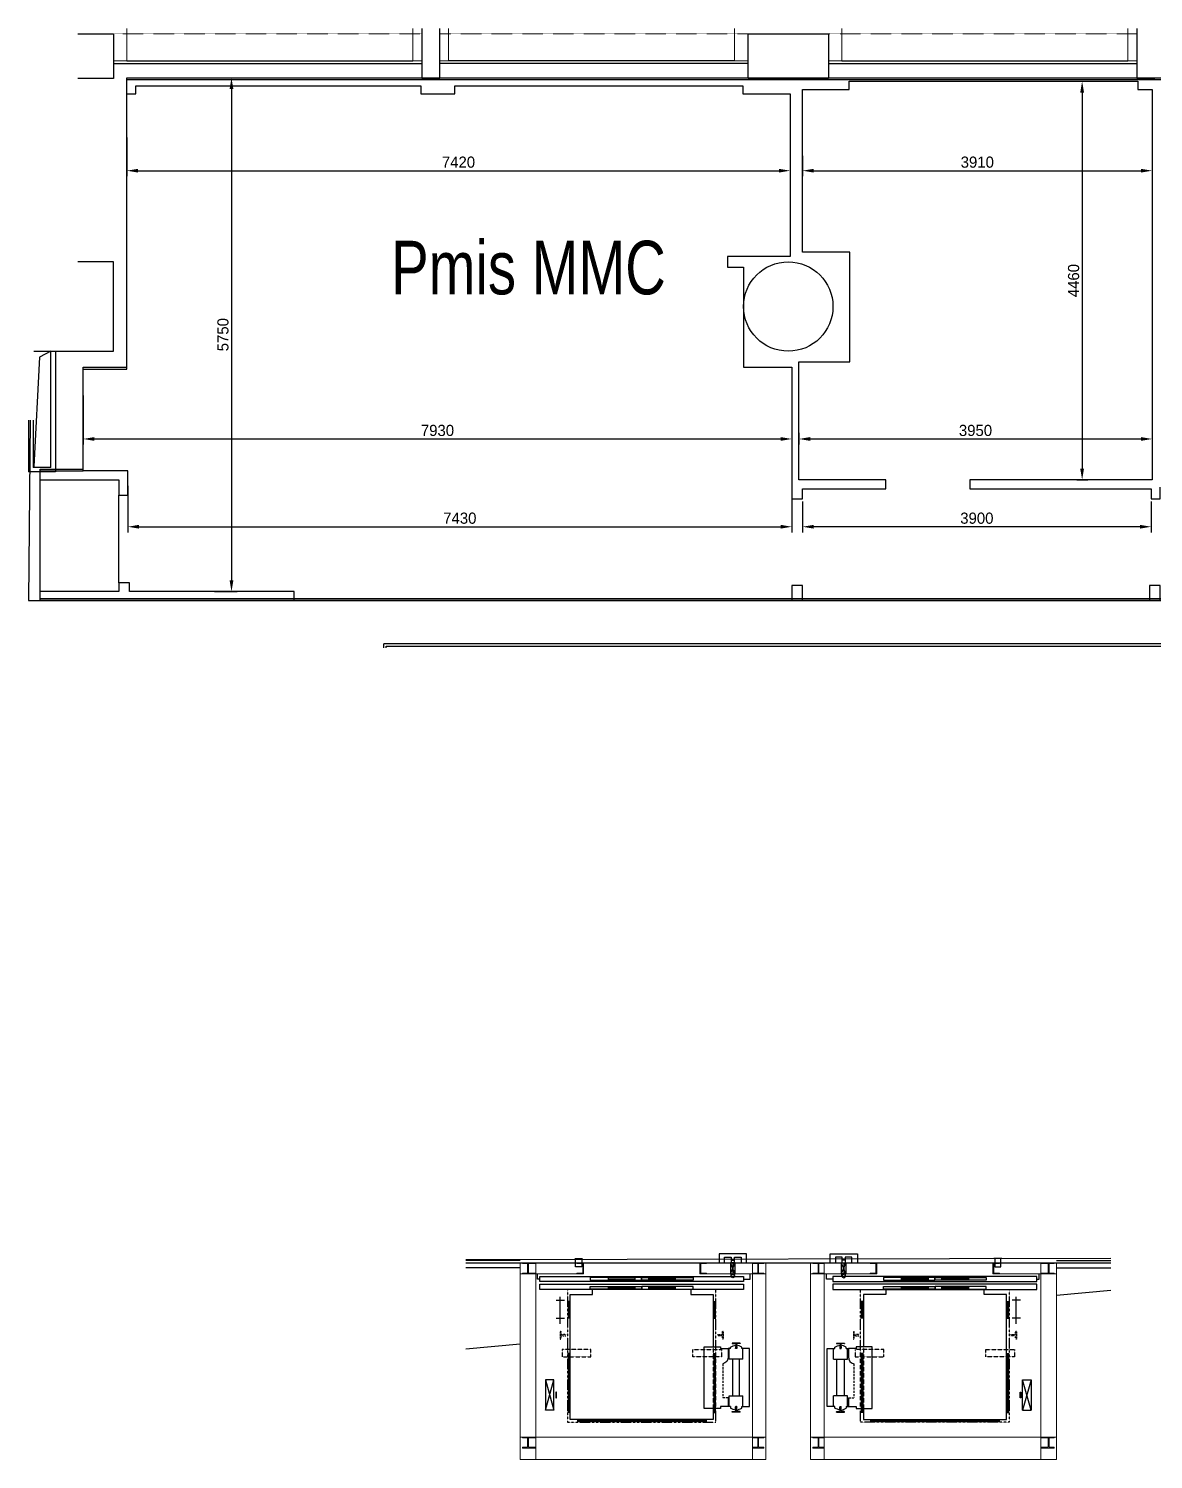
# Model space of a CAD drawing. Header units: millimetres. Extents: x 1367115 to 1391765, y -178011 to -162001.
# Drawn here: x 1367115 to 1379700, y -178011 to -162001 of the extents above; entities that cross this region are included whole.
import ezdxf

# ---------------------------------------------------------------- set-up
doc = ezdxf.new("R2010")
doc.units = ezdxf.units.MM
for name, pattern in [('CENTER2', [1.125, 0.75, -0.125, 0.125, -0.125]), ('DIVIDE', [1.25, 0.5, -0.25, 0, -0.25, 0, -0.25]), ('HIDDEN', [0.375, 0.25, -0.125]), ('PHANTOM', [2.5, 1.25, -0.25, 0.25, -0.25, 0.25, -0.25])]:
    doc.linetypes.add(name, pattern=pattern)
for name, color, linetype in [('Baca', 7, 'Continuous'), ('Divar-esas', 7, 'Continuous'), ('Lift', 7, 'Continuous'), ('Meheccer', 7, 'Continuous'), ('OFFICE_BOUNDARY', 3, 'Continuous'), ('Pencere', 7, 'Continuous'), ('plita 2', 7, 'Continuous'), ('sutun1', 7, 'Continuous'), ('Tavan', 7, 'Continuous')]:
    doc.layers.add(name, color=color, linetype=linetype)
doc.layers.add('Metalkonstruksiya', color=206, linetype='Continuous', lineweight=9)
doc.layers.add('obl. keramogranit', color=138, linetype='Continuous', lineweight=18, true_color=0x005252)
doc.layers.add('plita', color=182, linetype='Continuous', lineweight=5, true_color=0x3a07c5)
doc.styles.add('Yazilar', font='txt', dxfattribs={"width": 0.75})

msp = doc.modelspace()

# ---------------------------------------------------------------- linework, layer by layer
at = {"color": 18, "lineweight": -2, "true_color": 0x000000}
for p, q in [((1368215, -165791), (1368215, -162551)), ((1368215, -162551), (1384075, -162551)), ((1367725, -166931), (1367725, -165791)), ((1367725, -165791), (1368215, -165791)), ((1367245, -168381), (1367245, -166931)), ((1367245, -166931), (1367725, -166931)), ((1381055, -168381), (1367245, -168381))]:
    msp.add_line(p, q, dxfattribs=at)
at = {"color": 1, "lineweight": 30}
for p, q in [((1368215, -165811), (1368215, -162571)), ((1368215, -162571), (1384075, -162571)), ((1367725, -166951), (1367725, -165811)), ((1367725, -165811), (1368215, -165811)), ((1367245, -168401), (1367245, -166951)), ((1367245, -166951), (1367725, -166951)), ((1381055, -168401), (1367245, -168401))]:
    msp.add_line(p, q, dxfattribs=at)
at = {"color": 18, "lineweight": 30, "true_color": 0x000000}
for p, q in [((1368215, -165811), (1368215, -162571)), ((1368215, -162571), (1384075, -162571)), ((1367725, -166951), (1367725, -165811)), ((1367725, -165811), (1368215, -165811)), ((1367245, -168401), (1367245, -166951)), ((1367245, -166951), (1367725, -166951)), ((1381055, -168401), (1367245, -168401))]:
    msp.add_line(p, q, dxfattribs=at)
at = {"color": 0, "lineweight": -2, "transparency": 16777216}
for p, q in [((1369147, -162551), (1369448, -162551)), ((1378844, -162591), (1378965, -162591)), ((1369385, -162676), (1369385, -168176)), ((1378903, -162716), (1378903, -166926)), ((1368215, -163219), (1368215, -163654)), ((1375635, -163219), (1375635, -163654)), ((1379685, -163284), (1379685, -163654)), ((1375775, -163426), (1375775, -163654)), ((1368340, -163591), (1375510, -163591)), ((1375900, -163591), (1379560, -163591)), ((1367725, -166105), (1367725, -166655)), ((1375655, -166215), (1375655, -166655)), ((1367850, -166593), (1375530, -166593)), ((1375735, -166524), (1375735, -166655)), ((1375860, -166593), (1379560, -166593)), ((1379685, -166524), (1379685, -166655)), ((1368225, -167117), (1368225, -167638)), ((1375655, -167117), (1375655, -167638)), ((1378844, -167051), (1378965, -167051)), ((1375775, -167292), (1375775, -167638)), ((1379675, -167292), (1379675, -167638)), ((1368350, -167575), (1375530, -167575)), ((1379550, -167575), (1375900, -167575)), ((1369196, -168301), (1369448, -168301))]:
    msp.add_line(p, q, dxfattribs=at)
for points in [[(1375655, -168231), (1375655, -168401), (1370085, -168401), (1370085, -168301), (1368245, -168301), (1368245, -168201), (1368125, -168201), (1368125, -167221), (1368225, -167221), (1368225, -166951), (1367725, -166951), (1367725, -165811), (1368215, -165811), (1368215, -162731), (1368315, -162731), (1368315, -162641), (1371505, -162641), (1371505, -162731), (1371885, -162731), (1371885, -162641), (1375105, -162641), (1375105, -162731), (1375635, -162731), (1375635, -164551), (1374935, -164551), (1374935, -164671), (1375115, -164671), (1375115, -165791), (1375655, -165791), (1375655, -167261)], [(1376705, -167051), (1375735, -167051), (1375735, -165731), (1376305, -165731), (1376305, -164501), (1375775, -164501), (1375775, -162681), (1376295, -162681), (1376295, -162591), (1379525, -162591), (1379525, -162681), (1379685, -162681), (1379685, -167051), (1377645, -167051)], [(1368125, -168201), (1368125, -168301), (1367245, -168301), (1367245, -167221), (1367245, -167051), (1368125, -167051), (1368125, -167221)], [(1375655, -167261), (1375775, -167261), (1375775, -167151), (1376705, -167151), (1376705, -167051)], [(1377645, -167051), (1377645, -167151), (1379675, -167151), (1379675, -167261)], [(1379675, -167261), (1379775, -167261), (1379775, -167131)], [(1379775, -168231), (1379655, -168231), (1379655, -168401), (1375775, -168401), (1375775, -168231), (1375655, -168231)], [(1379775, -168401), (1379775, -168231), (1379675, -168231)]]:
    msp.add_lwpolyline(points)
at = {"color": 0, "transparency": 16777216}
for points in [[(1369364, -162676), (1369406, -162676), (1369385, -162551)], [(1378882, -162716), (1378924, -162716), (1378903, -162591)], [(1368340, -163570), (1368340, -163612), (1368215, -163591)], [(1375510, -163570), (1375510, -163612), (1375635, -163591)], [(1375900, -163570), (1375900, -163612), (1375775, -163591)], [(1379560, -163570), (1379560, -163612), (1379685, -163591)], [(1367850, -166572), (1367850, -166614), (1367725, -166593)], [(1375530, -166572), (1375530, -166614), (1375655, -166593)], [(1375860, -166572), (1375860, -166614), (1375735, -166593)], [(1379560, -166572), (1379560, -166614), (1379685, -166593)], [(1378882, -166926), (1378924, -166926), (1378903, -167051)], [(1368350, -167554), (1368350, -167596), (1368225, -167575)], [(1375530, -167554), (1375530, -167596), (1375655, -167575)], [(1375900, -167554), (1375900, -167596), (1375775, -167575)], [(1379550, -167554), (1379550, -167596), (1379675, -167575)], [(1369364, -168176), (1369406, -168176), (1369385, -168301)]]:
    msp.add_solid(points, dxfattribs=at)
at = {"layer": 'Baca', "linetype": 'ByBlock'}
for p, q in [((1367238, -165678), (1367175, -166901)), ((1367365, -165611), (1367238, -165678))]:
    msp.add_line(p, q, dxfattribs=at)
at = {"layer": 'Baca'}
for p, q in [((1379223, -176123), (1378615, -176179)), ((1372615, -176723), (1372008, -176778))]:
    msp.add_line(p, q, dxfattribs=at)
at = {"layer": 'Lift'}
for p, q in [((1373226, -175764), (1373314, -175764)), ((1374977, -175783), (1375012, -175783)), ((1376253, -175783), (1376218, -175783)), ((1378004, -175764), (1377916, -175764)), ((1372808, -175994), (1372808, -175936)), ((1374976, -175960), (1374976, -175936)), ((1374995, -175811), (1374995, -175936)), ((1375014, -175960), (1375014, -175936)), ((1376216, -175960), (1376216, -175936)), ((1376236, -175811), (1376236, -175936)), ((1376254, -175960), (1376254, -175936)), ((1378423, -175994), (1378423, -175936)), ((1372835, -175994), (1372808, -175994)), ((1373599, -175975), (1373599, -176007)), ((1373599, -175989), (1373899, -175989)), ((1373599, -175991), (1373899, -175991)), ((1373599, -175994), (1373899, -175994)), ((1373599, -176075), (1373599, -176107)), ((1373599, -176089), (1373899, -176089)), ((1373599, -176091), (1373899, -176091)), ((1373599, -176094), (1373899, -176094)), ((1373899, -175975), (1373899, -176007)), ((1373899, -176075), (1373899, -176107)), ((1374051, -175975), (1374051, -176007)), ((1374351, -175989), (1374051, -175989)), ((1374051, -175991), (1374351, -175991)), ((1374351, -175994), (1374051, -175994)), ((1374051, -176075), (1374051, -176107)), ((1374351, -176089), (1374051, -176089)), ((1374051, -176091), (1374351, -176091)), ((1374351, -176094), (1374051, -176094)), ((1374351, -175975), (1374351, -176007)), ((1374351, -176075), (1374351, -176107)), ((1376879, -175975), (1376879, -176007)), ((1376879, -175989), (1377179, -175989)), ((1377179, -175991), (1376879, -175991)), ((1376879, -175994), (1377179, -175994)), ((1376879, -176075), (1376879, -176107)), ((1376879, -176089), (1377179, -176089)), ((1377179, -176091), (1376879, -176091)), ((1376879, -176094), (1377179, -176094)), ((1377179, -175975), (1377179, -176007)), ((1377179, -176075), (1377179, -176107)), ((1377331, -175975), (1377331, -176007)), ((1377631, -175989), (1377331, -175989)), ((1377631, -175991), (1377331, -175991)), ((1377631, -175994), (1377331, -175994)), ((1377331, -176075), (1377331, -176107)), ((1377631, -176089), (1377331, -176089)), ((1377631, -176091), (1377331, -176091)), ((1377631, -176094), (1377331, -176094)), ((1377631, -175975), (1377631, -176007)), ((1377631, -176075), (1377631, -176107)), ((1378395, -175994), (1378423, -175994)), ((1373175, -176246), (1373144, -176246)), ((1373155, -176246), (1373155, -176430)), ((1373160, -176246), (1373160, -176430)), ((1373165, -176246), (1373165, -176430)), ((1374775, -176246), (1374806, -176246)), ((1374786, -176246), (1374786, -176430)), ((1374791, -176246), (1374791, -176430)), ((1374796, -176246), (1374796, -176430)), ((1376455, -176246), (1376424, -176246)), ((1376435, -176246), (1376435, -176430)), ((1376440, -176246), (1376440, -176430)), ((1376445, -176246), (1376445, -176430)), ((1378055, -176246), (1378086, -176246)), ((1378066, -176246), (1378066, -176430)), ((1378071, -176246), (1378071, -176430)), ((1378076, -176246), (1378076, -176430)), ((1373175, -176430), (1373144, -176430)), ((1374775, -176430), (1374806, -176430)), ((1376455, -176430), (1376424, -176430)), ((1378055, -176430), (1378086, -176430)), ((1373175, -176826), (1373144, -176826)), ((1373155, -176826), (1373155, -177486)), ((1373160, -176826), (1373160, -177486)), ((1373165, -176826), (1373165, -177486)), ((1374775, -176826), (1374806, -176826)), ((1374786, -176826), (1374786, -177486)), ((1374791, -176826), (1374791, -177486)), ((1374796, -176826), (1374796, -177486)), ((1376455, -176826), (1376424, -176826)), ((1376435, -176826), (1376435, -177486)), ((1376440, -176826), (1376440, -177486)), ((1376445, -176826), (1376445, -177486)), ((1378055, -176826), (1378086, -176826)), ((1378066, -176826), (1378066, -177486)), ((1378071, -176826), (1378071, -177486)), ((1378076, -176826), (1378076, -177486)), ((1373175, -177486), (1373144, -177486)), ((1374775, -177486), (1374806, -177486)), ((1376455, -177486), (1376424, -177486)), ((1378055, -177486), (1378086, -177486)), ((1373255, -177566), (1373255, -177596)), ((1373255, -177576), (1374695, -177576)), ((1373255, -177581), (1374695, -177581)), ((1373255, -177586), (1374695, -177586)), ((1374695, -177566), (1374695, -177596)), ((1376535, -177566), (1376535, -177596)), ((1377975, -177576), (1376535, -177576)), ((1377975, -177581), (1376535, -177581)), ((1377975, -177586), (1376535, -177586)), ((1377975, -177566), (1377975, -177596))]:
    msp.add_line(p, q, dxfattribs=at)
at = {"layer": 'Lift', "linetype": 'CENTER2'}
for p, q in [((1375020, -175936), (1374970, -175811)), ((1374970, -175936), (1375020, -175811)), ((1376210, -175936), (1376260, -175811)), ((1376260, -175936), (1376210, -175811)), ((1373017, -176231), (1373112, -176231)), ((1373064, -176494), (1373064, -176191)), ((1378214, -176231), (1378119, -176231)), ((1378166, -176494), (1378166, -176191)), ((1373017, -176431), (1373112, -176431)), ((1378214, -176431), (1378119, -176431))]:
    msp.add_line(p, q, dxfattribs=at)
at = {"layer": 'Lift', "linetype": 'HIDDEN', "ltscale": 10}
for p, q in [((1374976, -175936), (1374976, -175811)), ((1375014, -175936), (1375014, -175811)), ((1376216, -175936), (1376216, -175811)), ((1376254, -175936), (1376254, -175811))]:
    msp.add_line(p, q, dxfattribs=at)
at = {"layer": 'Lift', "linetype": 'Continuous'}
for p, q in [((1373175, -177566), (1373175, -176166)), ((1373175, -176166), (1373425, -176166)), ((1373425, -176166), (1373425, -176111)), ((1377805, -176166), (1377805, -176111)), ((1378055, -176166), (1377805, -176166)), ((1378055, -177566), (1378055, -176166)), ((1374775, -177438), (1374775, -177566)), ((1376455, -177438), (1376455, -177566)), ((1374775, -177566), (1373175, -177566)), ((1376455, -177566), (1378055, -177566))]:
    msp.add_line(p, q, dxfattribs=at)
at = {"layer": 'Lift', "linetype": 'PHANTOM', "ltscale": 0.5}
for p, q in [((1374806, -176754), (1374806, -176111)), ((1376424, -176754), (1376424, -176111))]:
    msp.add_line(p, q, dxfattribs=at)
at = {"layer": 'Lift', "linetype": 'ByBlock'}
for p, q in [((1375076, -176711), (1374986, -176711)), ((1374986, -176711), (1374986, -176713)), ((1374988, -176715), (1375024, -176719)), ((1375023, -176749), (1375023, -176767)), ((1375026, -176747), (1375025, -176747)), ((1375028, -176723), (1375028, -176745)), ((1375034, -176723), (1375034, -176745)), ((1375037, -176747), (1375036, -176747)), ((1375074, -176715), (1375038, -176719)), ((1375039, -176749), (1375039, -176767)), ((1375076, -176711), (1375076, -176713)), ((1376154, -176711), (1376244, -176711)), ((1376154, -176711), (1376154, -176713)), ((1376156, -176715), (1376192, -176719)), ((1376191, -176749), (1376191, -176767)), ((1376193, -176747), (1376194, -176747)), ((1376196, -176723), (1376196, -176745)), ((1376202, -176723), (1376202, -176745)), ((1376204, -176747), (1376205, -176747)), ((1376242, -176715), (1376206, -176719)), ((1376207, -176749), (1376207, -176767)), ((1376244, -176711), (1376244, -176713)), ((1374968, -176771), (1374941, -176771)), ((1374941, -176771), (1374941, -176863)), ((1374954, -176891), (1374954, -176771)), ((1375108, -176891), (1374954, -176891)), ((1374968, -176771), (1374968, -176755)), ((1374991, -176891), (1374991, -177301)), ((1375035, -176771), (1375027, -176771)), ((1375071, -177301), (1375071, -176891)), ((1375108, -176891), (1375108, -176771)), ((1376122, -176891), (1376122, -176771)), ((1376122, -176891), (1376276, -176891)), ((1376159, -177301), (1376159, -176891)), ((1376195, -176771), (1376203, -176771)), ((1376239, -176891), (1376239, -177301)), ((1376263, -176771), (1376263, -176755)), ((1376263, -176771), (1376289, -176771)), ((1376276, -176891), (1376276, -176771)), ((1376289, -176771), (1376289, -176863)), ((1374941, -177323), (1374941, -177421)), ((1374954, -177301), (1375108, -177301)), ((1374954, -177421), (1374954, -177301)), ((1375108, -177421), (1375108, -177301)), ((1376276, -177301), (1376122, -177301)), ((1376122, -177421), (1376122, -177301)), ((1376276, -177421), (1376276, -177301)), ((1376289, -177323), (1376289, -177421)), ((1374968, -177421), (1374941, -177421)), ((1374968, -177421), (1374968, -177437)), ((1374986, -177481), (1374986, -177479)), ((1375076, -177481), (1374986, -177481)), ((1374988, -177477), (1375024, -177473)), ((1375023, -177444), (1375023, -177425)), ((1375026, -177446), (1375025, -177446)), ((1375035, -177421), (1375027, -177421)), ((1375028, -177469), (1375028, -177448)), ((1375034, -177469), (1375034, -177448)), ((1375037, -177446), (1375036, -177446)), ((1375074, -177477), (1375038, -177473)), ((1375039, -177444), (1375039, -177425)), ((1375076, -177481), (1375076, -177479)), ((1376154, -177481), (1376154, -177479)), ((1376154, -177481), (1376244, -177481)), ((1376156, -177477), (1376192, -177473)), ((1376191, -177444), (1376191, -177425)), ((1376193, -177446), (1376194, -177446)), ((1376195, -177421), (1376203, -177421)), ((1376196, -177469), (1376196, -177448)), ((1376202, -177469), (1376202, -177448)), ((1376204, -177446), (1376205, -177446)), ((1376242, -177477), (1376206, -177473)), ((1376207, -177444), (1376207, -177425)), ((1376244, -177481), (1376244, -177479)), ((1376263, -177421), (1376289, -177421)), ((1376263, -177421), (1376263, -177437))]:
    msp.add_line(p, q, dxfattribs=at)
at = {"layer": 'Lift', "linetype": 'HIDDEN'}
for p, q in [((1374775, -176754), (1374775, -177438)), ((1374806, -177438), (1374806, -176754)), ((1376424, -177438), (1376424, -176754)), ((1376455, -176754), (1376455, -177438))]:
    msp.add_line(p, q, dxfattribs=at)
at = {"layer": 'Lift', "linetype": 'HIDDEN', "ltscale": 100}
for p, q in [((1374881, -176943), (1374881, -177323)), ((1376349, -176943), (1376349, -177323)), ((1374941, -177323), (1374881, -177323)), ((1376289, -177323), (1376349, -177323))]:
    msp.add_line(p, q, dxfattribs=at)
at = {"layer": 'Lift', "extrusion": (0, 0, -1), "const_width": 13.1}
msp.add_lwpolyline([(-1373226, -175764), (-1373314, -175764)], dxfattribs=at)
at = {"layer": 'Lift', "extrusion": (0, 0, -1)}
for points in [[(-1373305, -175770), (-1373305, -175856), (-1373305, -175856), (-1373235, -175856), (-1373235, -175764)], [(-1374902, -175811), (-1374902, -175750), (-1374977, -175750), (-1374977, -175811)], [(-1375012, -175811), (-1375012, -175750), (-1375087, -175750), (-1375087, -175811)], [(-1375115, -175994), (-1375188, -175994), (-1375188, -175936)]]:
    msp.add_lwpolyline(points, dxfattribs=at)
at = {"layer": 'Lift', "ltscale": 2, "extrusion": (0, 0, -1)}
msp.add_lwpolyline([(-1375148, -175811), (-1375148, -175711), (-1374841, -175711), (-1374841, -175811)], dxfattribs=at)
at = {"layer": 'Lift', "ltscale": 2}
msp.add_lwpolyline([(1376082, -175811), (1376082, -175711), (1376389, -175711), (1376389, -175811)], dxfattribs=at)
at = {"layer": 'Lift'}
for points in [[(1376218, -175811), (1376218, -175750), (1376143, -175750), (1376143, -175811)], [(1376328, -175811), (1376328, -175750), (1376253, -175750), (1376253, -175811)], [(1377925, -175770), (1377925, -175856), (1377925, -175856), (1377995, -175856), (1377995, -175764)], [(1376115, -175994), (1376042, -175994), (1376042, -175936)]]:
    msp.add_lwpolyline(points, dxfattribs=at)
at = {"layer": 'Lift', "const_width": 13.1}
msp.add_lwpolyline([(1378004, -175764), (1377916, -175764)], dxfattribs=at)
at = {"layer": 'Lift', "linetype": 'Continuous', "extrusion": (0, 0, -1)}
for points in [[(-1375020, -175811), (-1375020, -175811), (-1374970, -175811), (-1374970, -175936), (-1375020, -175936), (-1375020, -175811)], [(-1375115, -175966), (-1375115, -176021), (-1372835, -176021), (-1372835, -175966), (-1375115, -175966)], [(-1375115, -176051), (-1375115, -176111), (-1372835, -176111), (-1372835, -176051), (-1375115, -176051)], [(-1374525, -176111), (-1374525, -176166), (-1374775, -176166), (-1374775, -176754)], [(-1372993, -177461), (-1372993, -177121), (-1372897, -177121), (-1372993, -177461), (-1372897, -177461), (-1372993, -177121), (-1372897, -177121), (-1372897, -177461)]]:
    msp.add_lwpolyline(points, dxfattribs=at)
at = {"layer": 'Lift', "linetype": 'Continuous'}
for points in [[(1376210, -175811), (1376210, -175811), (1376260, -175811), (1376260, -175936), (1376210, -175936), (1376210, -175811)], [(1376115, -175966), (1376115, -176021), (1378395, -176021), (1378395, -175966), (1376115, -175966)], [(1376115, -176051), (1376115, -176111), (1378395, -176111), (1378395, -176051), (1376115, -176051)], [(1376705, -176111), (1376705, -176166), (1376455, -176166), (1376455, -176754)], [(1378237, -177461), (1378237, -177121), (1378334, -177121), (1378237, -177461), (1378334, -177461), (1378237, -177121), (1378334, -177121), (1378334, -177461)]]:
    msp.add_lwpolyline(points, dxfattribs=at)
at = {"layer": 'Lift', "linetype": 'Continuous', "extrusion": (0, 0, -1)}
for points in [[(-1373400, -176007), (-1373973, -176007), (-1373973, -175975), (-1373400, -175975)], [(-1373400, -176075), (-1373973, -176075), (-1373973, -176107), (-1373400, -176107)], [(-1374550, -176007), (-1373978, -176007), (-1373978, -175975), (-1374550, -175975)], [(-1374550, -176075), (-1373978, -176075), (-1373978, -176107), (-1374550, -176107)]]:
    msp.add_lwpolyline(points, close=True, dxfattribs=at)
at = {"layer": 'Lift', "linetype": 'Continuous'}
for points in [[(1376680, -176007), (1377253, -176007), (1377253, -175975), (1376680, -175975)], [(1376680, -176075), (1377253, -176075), (1377253, -176107), (1376680, -176107)], [(1377830, -176007), (1377258, -176007), (1377258, -175975), (1377830, -175975)], [(1377830, -176075), (1377258, -176075), (1377258, -176107), (1377830, -176107)]]:
    msp.add_lwpolyline(points, close=True, dxfattribs=at)
at = {"layer": 'Lift', "linetype": 'PHANTOM', "ltscale": 0.5, "extrusion": (0, 0, -1)}
msp.add_lwpolyline([(-1373144, -176111), (-1373144, -177596), (-1374806, -177596), (-1374806, -177438)], dxfattribs=at)
at = {"layer": 'Lift', "linetype": 'PHANTOM', "ltscale": 0.5}
msp.add_lwpolyline([(1378086, -176111), (1378086, -177596), (1376424, -177596), (1376424, -177438)], dxfattribs=at)
at = {"layer": 'Lift', "linetype": 'DIVIDE', "extrusion": (0, 0, -1)}
for points in [[(-1373125, -176614), (-1373124, -176613), (-1373092, -176613, 0.355675), (-1373088, -176616), (-1373078, -176616, 0.393341), (-1373074, -176613), (-1373071, -176579, -0.393341), (-1373068, -176577), (-1373063, -176577), (-1373063, -176666), (-1373068, -176666, -0.393341), (-1373071, -176663), (-1373074, -176630, 0.393341), (-1373078, -176626), (-1373088, -176626, 0.355675), (-1373092, -176629), (-1373124, -176629), (-1373125, -176628)], [(-1374825, -176614), (-1374826, -176613), (-1374859, -176613, -0.355675), (-1374863, -176616), (-1374873, -176616, -0.393341), (-1374877, -176613), (-1374879, -176579, 0.393341), (-1374882, -176577), (-1374887, -176577), (-1374887, -176666), (-1374882, -176666, 0.393341), (-1374879, -176663), (-1374877, -176630, -0.393341), (-1374873, -176626), (-1374863, -176626, -0.355675), (-1374859, -176629), (-1374826, -176629), (-1374825, -176628)]]:
    msp.add_lwpolyline(points, format="xyb", close=True, dxfattribs=at)
at = {"layer": 'Lift', "linetype": 'DIVIDE'}
for points in [[(1376405, -176614), (1376404, -176613), (1376372, -176613, -0.355675), (1376368, -176616), (1376358, -176616, -0.393341), (1376354, -176613), (1376351, -176579, 0.393341), (1376348, -176577), (1376343, -176577), (1376343, -176666), (1376348, -176666, 0.393341), (1376351, -176663), (1376354, -176630, -0.393341), (1376358, -176626), (1376368, -176626, -0.355675), (1376372, -176629), (1376404, -176629), (1376405, -176628)], [(1378105, -176614), (1378106, -176613), (1378139, -176613, 0.355675), (1378143, -176616), (1378153, -176616, 0.393341), (1378157, -176613), (1378159, -176579, -0.393341), (1378162, -176577), (1378167, -176577), (1378167, -176666), (1378162, -176666, -0.393341), (1378159, -176663), (1378157, -176630, 0.393341), (1378153, -176626), (1378143, -176626, 0.355675), (1378139, -176629), (1378106, -176629), (1378105, -176628)]]:
    msp.add_lwpolyline(points, format="xyb", close=True, dxfattribs=at)
at = {"layer": 'Lift', "linetype": 'ByBlock', "extrusion": (0, 0, -1)}
msp.add_lwpolyline([(-1375034, -177458, -0.106881), (-1375095, -177437), (-1375095, -177421), (-1375181, -177421), (-1375181, -176771), (-1375095, -176771), (-1375095, -176755, -0.106881), (-1375034, -176734)], format="xyb", dxfattribs=at)
at = {"layer": 'Lift', "linetype": 'ByBlock'}
msp.add_lwpolyline([(1376196, -177458, -0.106881), (1376136, -177437), (1376136, -177421), (1376049, -177421), (1376049, -176771), (1376136, -176771), (1376136, -176755, -0.106881), (1376196, -176734)], format="xyb", dxfattribs=at)
at = {"layer": 'Lift', "linetype": 'HIDDEN', "extrusion": (0, 0, -1)}
for points in [[(-1373084, -176863), (-1373404, -176863), (-1373404, -176780), (-1373084, -176780)], [(-1374546, -176780), (-1374866, -176780), (-1374866, -176863), (-1374546, -176863)]]:
    msp.add_lwpolyline(points, close=True, dxfattribs=at)
at = {"layer": 'Lift', "linetype": 'ByBlock', "extrusion": (0, 0, -1)}
msp.add_lwpolyline([(-1374941, -177421), (-1374855, -177421), (-1374855, -177441), (-1374675, -177441), (-1374675, -176751), (-1374855, -176751), (-1374855, -176771), (-1374941, -176771)], dxfattribs=at)
at = {"layer": 'Lift', "linetype": 'ByBlock'}
msp.add_lwpolyline([(1376289, -177421), (1376375, -177421), (1376375, -177441), (1376555, -177441), (1376555, -176751), (1376375, -176751), (1376375, -176771), (1376289, -176771)], dxfattribs=at)
at = {"layer": 'Lift', "linetype": 'HIDDEN'}
for points in [[(1376684, -176780), (1376364, -176780), (1376364, -176863), (1376684, -176863)], [(1378146, -176863), (1377826, -176863), (1377826, -176780), (1378146, -176780)]]:
    msp.add_lwpolyline(points, close=True, dxfattribs=at)
at = {"layer": 'Lift', "linetype": 'Continuous', "extrusion": (0, 0, -1)}
msp.add_lwpolyline([(-1373017, -177322), (-1373017, -177260, -0.414214), (-1373015, -177258, -0.414214), (-1373013, -177260), (-1373013, -177322, -0.414214), (-1373015, -177324, -0.414214), (-1373017, -177322, -0.414214), (-1373020, -177324, -0.414214), (-1373022, -177322), (-1373022, -177260, -0.414214), (-1373020, -177258, -0.414214), (-1373017, -177260)], format="xyb", dxfattribs=at)
at = {"layer": 'Lift', "linetype": 'Continuous'}
msp.add_lwpolyline([(1378213, -177322), (1378213, -177260, -0.414214), (1378215, -177258, -0.414214), (1378217, -177260), (1378217, -177322, -0.414214), (1378215, -177324, -0.414214), (1378213, -177322, -0.414214), (1378211, -177324, -0.414214), (1378209, -177322), (1378209, -177260, -0.414214), (1378211, -177258, -0.414214), (1378213, -177260)], format="xyb", dxfattribs=at)
at = {"layer": 'Lift', "linetype": 'Continuous', "extrusion": (0, 0, -1)}
for centre in [(-1373064, -176231), (-1373064, -176431)]:
    msp.add_circle(centre, 3, dxfattribs=at)
at = {"layer": 'Lift', "linetype": 'Continuous'}
for centre in [(1378166, -176231), (1378166, -176431)]:
    msp.add_circle(centre, 3, dxfattribs=at)
at = {"layer": 'Lift', "linetype": 'HIDDEN', "ltscale": 10, "extrusion": (0, 0, -1)}
msp.add_arc((-1374995, -175960), 19, 0, 180, dxfattribs=at)
at = {"layer": 'Lift', "linetype": 'HIDDEN', "ltscale": 10}
msp.add_arc((1376235, -175960), 19, 0, 180, dxfattribs=at)
at = {"layer": 'Lift', "extrusion": (0, 0, -1)}
msp.add_arc((-1374995, -175960), 19, 180, 0, dxfattribs=at)
at = {"layer": 'Lift'}
msp.add_arc((1376235, -175960), 19, 180, 0, dxfattribs=at)
at = {"layer": 'Lift', "linetype": 'ByBlock', "extrusion": (0, 0, -1)}
for centre, radius, start, end in [((-1375048, -176885), 152, 58.2349, 82.6375), ((-1374988, -176713), 2, -83.991, 0), ((-1375025, -176749), 2, 0, 90), ((-1375024, -176723), 4, 90, 180), ((-1375024, -176723), 4, 90, 180), ((-1375026, -176745), 2, 180, -90), ((-1375038, -176723), 4, 0, 90), ((-1375038, -176723), 4, 0, 90), ((-1375036, -176745), 2, -90, 0), ((-1375037, -176749), 2, 90, 180), ((-1375074, -176713), 2, 180, -96.009), ((-1374868, -176870), 73.4, 174.3556, -100.2437), ((-1375027, -176767), 4, -90, 0), ((-1375035, -176767), 4, 180, -90), ((-1375048, -177308), 152, -82.6375, -58.2349), ((-1374988, -177479), 2, 0, 83.991), ((-1375027, -177425), 4, 0, 90), ((-1375025, -177444), 2, -90, 0), ((-1375024, -177469), 4, 180, -90), ((-1375024, -177469), 4, 180, -90), ((-1375026, -177448), 2, 90, 180), ((-1375036, -177448), 2, 0, 90), ((-1375038, -177469), 4, -90, 0), ((-1375038, -177469), 4, -90, 0), ((-1375035, -177425), 4, 90, 180), ((-1375037, -177444), 2, 180, -90), ((-1375074, -177479), 2, 96.009, 180)]:
    msp.add_arc(centre, radius, start, end, dxfattribs=at)
at = {"layer": 'Lift', "linetype": 'ByBlock'}
for centre, radius, start, end in [((1376156, -176713), 2, 180, -96.009), ((1376193, -176749), 2, 90, 180), ((1376192, -176723), 4, 0, 90), ((1376192, -176723), 4, 0, 90), ((1376194, -176745), 2, -90, 0), ((1376206, -176723), 4, 90, 180), ((1376206, -176723), 4, 90, 180), ((1376183, -176885), 152, 58.2349, 82.6375), ((1376204, -176745), 2, 180, -90), ((1376205, -176749), 2, 0, 90), ((1376242, -176713), 2, -83.991, 0), ((1376195, -176767), 4, 180, -90), ((1376203, -176767), 4, -90, 0), ((1376362, -176870), 73.4, 174.3556, -100.2437), ((1376156, -177479), 2, 96.009, 180), ((1376195, -177425), 4, 90, 180), ((1376193, -177444), 2, 180, -90), ((1376192, -177469), 4, -90, 0), ((1376192, -177469), 4, -90, 0), ((1376194, -177448), 2, 0, 90), ((1376183, -177308), 152, -82.6375, -58.2349), ((1376204, -177448), 2, 90, 180), ((1376206, -177469), 4, 180, -90), ((1376206, -177469), 4, 180, -90), ((1376203, -177425), 4, 0, 90), ((1376205, -177444), 2, -90, 0), ((1376242, -177479), 2, 0, 83.991)]:
    msp.add_arc(centre, radius, start, end, dxfattribs=at)
at = {"layer": 'Meheccer', "linetype": 'ByBlock'}
for p in [(1380140, -168886), (1371090, -168931)]:
    msp.add_line(p, (1371090, -168886), dxfattribs=at)
at = {"layer": 'Meheccer'}
for p, q in [((1372615, -175786), (1372008, -175786)), ((1378615, -175786), (1379223, -175786)), ((1372615, -175866), (1372008, -175866)), ((1378615, -175866), (1379223, -175866))]:
    msp.add_line(p, q, dxfattribs=at)
at = {"layer": 'Metalkonstruksiya', "extrusion": (0, 0, -1)}
for points in [[(-1372615, -175811), (-1372790, -175811), (-1372790, -178011), (-1372615, -178011)], [(-1372790, -175821), (-1372790, -175811), (-1372640, -175811), (-1372640, -175821), (-1372698, -175821), (-1372698, -175926), (-1372640, -175926), (-1372640, -175936), (-1372790, -175936), (-1372790, -175926), (-1372708, -175926), (-1372708, -175821)], [(-1373250, -175926), (-1373315, -175926), (-1373315, -175821), (-1373250, -175821), (-1373250, -175811), (-1373325, -175811), (-1373325, -175936), (-1373250, -175936)], [(-1375365, -175936), (-1374625, -175936), (-1374625, -175811), (-1375365, -175811)], [(-1374700, -175926), (-1374635, -175926), (-1374635, -175821), (-1374700, -175821), (-1374700, -175811), (-1374625, -175811), (-1374625, -175936), (-1374700, -175936)], [(-1375215, -175811), (-1375365, -175811), (-1375365, -178011), (-1375215, -178011)], [(-1375215, -175821), (-1375215, -175811), (-1375340, -175811), (-1375340, -175821), (-1375283, -175821), (-1375283, -175926), (-1375340, -175926), (-1375340, -175936), (-1375215, -175936), (-1375215, -175926), (-1375273, -175926), (-1375273, -175821)], [(-1375365, -177761), (-1372615, -177761), (-1372615, -178011), (-1375365, -178011)], [(-1372790, -177771), (-1372790, -177761), (-1372640, -177761), (-1372640, -177771), (-1372698, -177771), (-1372698, -177876), (-1372640, -177876), (-1372640, -177886), (-1372790, -177886), (-1372790, -177876), (-1372708, -177876), (-1372708, -177771)], [(-1375215, -177771), (-1375215, -177761), (-1375340, -177761), (-1375340, -177771), (-1375283, -177771), (-1375283, -177876), (-1375340, -177876), (-1375340, -177886), (-1375215, -177886), (-1375215, -177876), (-1375273, -177876), (-1375273, -177771)]]:
    msp.add_lwpolyline(points, close=True, dxfattribs=at)
msp.add_lwpolyline([(-1373210, -175811), (-1372615, -175811), (-1372615, -175936), (-1373325, -175936), (-1373325, -175811), (-1373210, -175811)], dxfattribs=at)
at = {"layer": 'Metalkonstruksiya'}
for points in [[(1375865, -175936), (1376605, -175936), (1376605, -175811), (1375865, -175811)], [(1376015, -175811), (1375865, -175811), (1375865, -178011), (1376015, -178011)], [(1376015, -175821), (1376015, -175811), (1375890, -175811), (1375890, -175821), (1375948, -175821), (1375948, -175926), (1375890, -175926), (1375890, -175936), (1376015, -175936), (1376015, -175926), (1375958, -175926), (1375958, -175821)], [(1376530, -175926), (1376595, -175926), (1376595, -175821), (1376530, -175821), (1376530, -175811), (1376605, -175811), (1376605, -175936), (1376530, -175936)], [(1377980, -175926), (1377915, -175926), (1377915, -175821), (1377980, -175821), (1377980, -175811), (1377905, -175811), (1377905, -175936), (1377980, -175936)], [(1378615, -175811), (1378440, -175811), (1378440, -178011), (1378615, -178011)], [(1378440, -175821), (1378440, -175811), (1378590, -175811), (1378590, -175821), (1378533, -175821), (1378533, -175926), (1378590, -175926), (1378590, -175936), (1378440, -175936), (1378440, -175926), (1378523, -175926), (1378523, -175821)], [(1375865, -177761), (1378615, -177761), (1378615, -178011), (1375865, -178011)], [(1376015, -177771), (1376015, -177761), (1375890, -177761), (1375890, -177771), (1375948, -177771), (1375948, -177876), (1375890, -177876), (1375890, -177886), (1376015, -177886), (1376015, -177876), (1375958, -177876), (1375958, -177771)], [(1378440, -177771), (1378440, -177761), (1378590, -177761), (1378590, -177771), (1378533, -177771), (1378533, -177876), (1378590, -177876), (1378590, -177886), (1378440, -177886), (1378440, -177876), (1378523, -177876), (1378523, -177771)]]:
    msp.add_lwpolyline(points, close=True, dxfattribs=at)
msp.add_lwpolyline([(1378020, -175811), (1378615, -175811), (1378615, -175936), (1377905, -175936), (1377905, -175811), (1378020, -175811)], dxfattribs=at)
at = {"layer": 'obl. keramogranit'}
for p, q in [((1368215, -162361), (1368215, -162001)), ((1371415, -162361), (1371415, -162001)), ((1371815, -162361), (1371815, -162001)), ((1375015, -162361), (1375015, -162001)), ((1376215, -162361), (1376215, -162001)), ((1379415, -162361), (1379415, -162001)), ((1368215, -162361), (1368065, -162361)), ((1371515, -162361), (1371415, -162361)), ((1371715, -162361), (1371815, -162361)), ((1375015, -162361), (1375165, -162361)), ((1376215, -162361), (1376065, -162361)), ((1379515, -162361), (1379415, -162361))]:
    msp.add_line(p, q, dxfattribs=at)
at = {"layer": 'OFFICE_BOUNDARY'}
msp.add_lwpolyline([(1384075, -162551), (1384075, -173551), (1381055, -173551), (1381055, -168381), (1367245, -168381), (1367245, -166931), (1367725, -166931), (1367725, -165791), (1368215, -165791), (1368215, -162551), (1384075, -162551), (1384075, -162551)], close=True, dxfattribs=at)
at = {"layer": 'Pencere'}
for p, q in [((1368065, -162391), (1371515, -162391)), ((1368215, -162361), (1371415, -162361)), ((1375165, -162391), (1371715, -162391)), ((1375015, -162361), (1371815, -162361)), ((1376065, -162391), (1379515, -162391)), ((1376215, -162361), (1379415, -162361))]:
    msp.add_line(p, q, dxfattribs=at)
at = {"layer": 'plita', "linetype": 'HIDDEN', "ltscale": 5}
for p, q in [((1368065, -162061), (1371515, -162061)), ((1375165, -162061), (1371715, -162061)), ((1376065, -162061), (1379515, -162061))]:
    msp.add_line(p, q, dxfattribs=at)
at = {"layer": 'plita 2'}
for p, q in [((1367365, -166911), (1367365, -165611)), ((1367165, -166381), (1367165, -166911)), ((1367365, -166911), (1367165, -166911)), ((1371115, -168931), (1371115, -168911)), ((1371115, -168911), (1380115, -168911)), ((1372008, -175811), (1379223, -175811))]:
    msp.add_line(p, q, dxfattribs=at)
at = {"layer": 'sutun1'}
for p, q in [((1371515, -162001), (1371515, -162561)), ((1371715, -162561), (1371715, -162001)), ((1379515, -162001), (1379515, -162561)), ((1367665, -162061), (1368065, -162061)), ((1368065, -162061), (1368065, -162561)), ((1368065, -162561), (1367665, -162561)), ((1371515, -162561), (1371715, -162561)), ((1379515, -162561), (1379715, -162561)), ((1368065, -164611), (1367665, -164611)), ((1368065, -165611), (1368065, -164611)), ((1367175, -165611), (1368065, -165611))]:
    msp.add_line(p, q, dxfattribs=at)
at = {"layer": 'sutun1', "color": 134}
for p, q in [((1367132, -166381), (1367115, -168401)), ((1367115, -168401), (1367115, -168401)), ((1367115, -168401), (1367115, -168401)), ((1367115, -168401), (1367115, -168401)), ((1367115, -168401), (1367115, -168401)), ((1367115, -168401), (1380905, -168401)), ((1379223, -175763), (1372008, -175779))]:
    msp.add_line(p, q, dxfattribs=at)
at = {"layer": 'sutun1'}
msp.add_lwpolyline([(1375165, -162061), (1376065, -162061), (1376065, -162561), (1375165, -162561)], close=True, dxfattribs=at)
msp.add_circle((1375615, -165111), 500, dxfattribs=at)
at = {"layer": 'Tavan', "linetype": 'ByBlock'}
for p, q in [((1367415, -165611), (1367415, -166961)), ((1367115, -166381), (1367115, -166961)), ((1367415, -166961), (1367115, -166961))]:
    msp.add_line(p, q, dxfattribs=at)

# ---------------------------------------------------------------- texts
at = {"color": 0, "transparency": 16777216, "char_height": 125, "attachment_point": 5}
for s, insert in [('7420', (1371925, -163496)), ('3910', (1377730, -163496)), ('7930', (1371690, -166498)), ('3950', (1377710, -166498)), ('7430', (1371940, -167480)), ('3900', (1377725, -167480))]:
    msp.add_mtext(s, dxfattribs=dict(at, insert=insert))
at = {"color": 0, "transparency": 16777216, "char_height": 125, "attachment_point": 5, "rotation": 90}
for s, insert in [('4460', (1378808, -164821)), ('5750', (1369290, -165426))]:
    msp.add_mtext(s, dxfattribs=dict(at, insert=insert))
at = {"layer": 'Divar-esas', "insert": (1371172, -164375), "char_height": 600, "attachment_point": 1, "style": 'Yazilar'}
msp.add_mtext_dynamic_manual_height_columns('{\\f@Arial Unicode MS|b0|i0|c0|p34;Pmis MMC}', width=8453.4, gutter_width=250, heights=[-620], dxfattribs=at)

doc.saveas('drawing.dxf')
